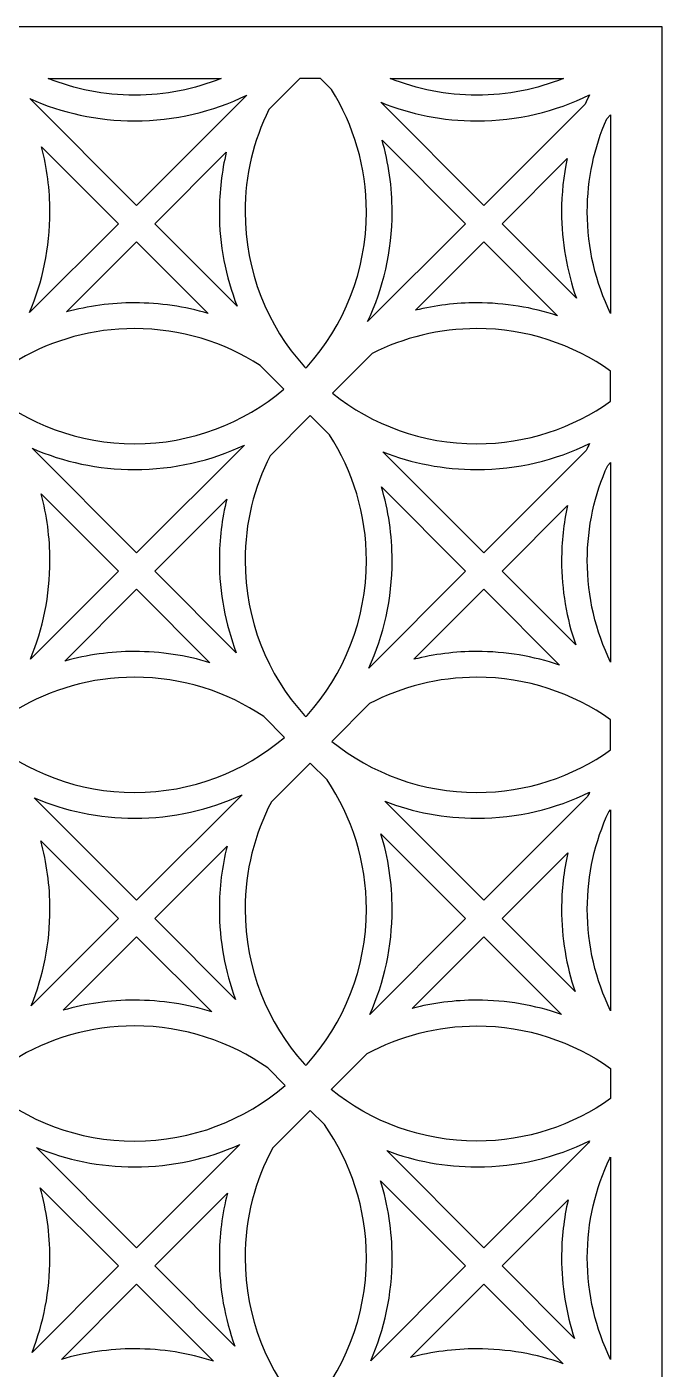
# Model space of a CAD drawing. Header units: centimetres. Extents: x -21.5 to -16.8, y -9 to 9.
# Drawn here: x -18.996 to -16.798, y 4.359 to 9.001 of the extents above; entities that cross this region are included whole.
import ezdxf

# ---------------------------------------------------------------- set-up
doc = ezdxf.new("R2010")
doc.units = ezdxf.units.CM
doc.header["$MEASUREMENT"] = 0
doc.layers.add('layer 1', color=7, linetype='Continuous')

msp = doc.modelspace()

# ---------------------------------------------------------------- linework, layer by layer
at = {"layer": 'layer 1', "color": 250}
for points, knots in [([(-21.46152, -9.00021), (-21.46152, -9.00021), (-21.46152, -8.8791), (-21.46152, -8.8791), (-21.46152, -8.8791), (-21.46152, -8.8791), (-21.46152, -8.15456), (-21.46152, -8.15456), (-21.46152, -8.15456), (-21.46152, -8.15456), (-21.46152, -7.9634), (-21.46152, -7.9634), (-21.46152, -7.9634), (-21.46152, -7.9634), (-21.46152, -7.86883), (-21.46152, -7.86883), (-21.46152, -7.86883), (-21.46152, -7.86883), (-21.46152, -7.67766), (-21.46152, -7.67766), (-21.46152, -7.67766), (-21.46152, -7.67766), (-21.46152, -6.94883), (-21.46152, -6.94883), (-21.46152, -6.94883), (-21.46152, -6.94883), (-21.46152, -6.7577), (-21.46152, -6.7577), (-21.46152, -6.7577), (-21.46152, -6.7577), (-21.46152, -6.66312), (-21.46152, -6.66312), (-21.46152, -6.66312), (-21.46152, -6.66312), (-21.46152, -6.47189), (-21.46152, -6.47189), (-21.46152, -6.47189), (-21.46152, -6.47189), (-21.46152, -5.7432), (-21.46152, -5.7432), (-21.46152, -5.7432), (-21.46152, -5.7432), (-21.46152, -5.55199), (-21.46152, -5.55199), (-21.46152, -5.55199), (-21.46152, -5.55199), (-21.46152, -5.45741), (-21.46152, -5.45741), (-21.46152, -5.45741), (-21.46152, -5.45741), (-21.46152, -5.26631), (-21.46152, -5.26631), (-21.46152, -5.26631), (-21.46152, -5.26631), (-21.46152, -4.53748), (-21.46152, -4.53748), (-21.46152, -4.53748), (-21.46152, -4.53748), (-21.46152, -4.34628), (-21.46152, -4.34628), (-21.46152, -4.34628), (-21.46152, -4.34628), (-21.46152, -4.2517), (-21.46152, -4.2517), (-21.46152, -4.2517), (-21.46152, -4.2517), (-21.46152, -4.06049), (-21.46152, -4.06049), (-21.46152, -4.06049), (-21.46152, -4.06049), (-21.46152, -3.33171), (-21.46152, -3.33171), (-21.46152, -3.33171), (-21.46152, -3.33171), (-21.46152, -3.14057), (-21.46152, -3.14057), (-21.46152, -3.14057), (-21.46152, -3.14057), (-21.46152, -3.04599), (-21.46152, -3.04599), (-21.46152, -3.04599), (-21.46152, -3.04599), (-21.46152, -2.85482), (-21.46152, -2.85482), (-21.46152, -2.85482), (-21.46152, -2.85482), (-21.46152, -2.12608), (-21.46152, -2.12608), (-21.46152, -2.12608), (-21.46152, -2.12608), (-21.46152, -1.93486), (-21.46152, -1.93486), (-21.46152, -1.93486), (-21.46152, -1.93486), (-21.46152, -1.84028), (-21.46152, -1.84028), (-21.46152, -1.84028), (-21.46152, -1.84028), (-21.46152, -1.6491), (-21.46152, -1.6491), (-21.46152, -1.6491), (-21.46152, -1.6491), (-21.46152, -0.92028), (-21.46152, -0.92028), (-21.46152, -0.92028), (-21.46152, -0.92028), (-21.46152, -0.72915), (-21.46152, -0.72915), (-21.46152, -0.72915), (-21.46152, -0.72915), (-21.46152, -0.63457), (-21.46152, -0.63457), (-21.46152, -0.63457), (-21.46152, -0.63457), (-21.46152, -0.44337), (-21.46152, -0.44337), (-21.46152, -0.44337), (-21.46152, -0.44337), (-21.46152, 0.28533), (-21.46152, 0.28533), (-21.46152, 0.28533), (-21.46152, 0.28533), (-21.46152, 0.47656), (-21.46152, 0.47656), (-21.46152, 0.47656), (-21.46152, 0.47656), (-21.46152, 0.57114), (-21.46152, 0.57114), (-21.46152, 0.57114), (-21.46152, 0.57114), (-21.46152, 0.76231), (-21.46152, 0.76231), (-21.46152, 0.76231), (-21.46152, 0.76231), (-21.46152, 1.49051), (-21.46152, 1.49051), (-21.46152, 1.49051), (-21.46152, 1.49051), (-21.46152, 1.68227), (-21.46152, 1.68227), (-21.46152, 1.68227), (-21.46152, 1.68227), (-21.46152, 1.77685), (-21.46152, 1.77685), (-21.46152, 1.77685), (-21.46152, 1.77685), (-21.46152, 1.96797), (-21.46152, 1.96797), (-21.46152, 1.96797), (-21.46152, 1.96797), (-21.46152, 2.69195), (-21.46152, 2.69195), (-21.46152, 2.69195), (-21.46152, 2.69195), (-21.46152, 2.88798), (-21.46152, 2.88798), (-21.46152, 2.88798), (-21.46152, 2.88798), (-21.46152, 2.98256), (-21.46152, 2.98256), (-21.46152, 2.98256), (-21.46152, 2.98256), (-21.46152, 3.17371), (-21.46152, 3.17371), (-21.46152, 3.17371), (-21.46152, 3.17371), (-21.46152, 3.89339), (-21.46152, 3.89339), (-21.46152, 3.89339), (-21.46152, 3.89339), (-21.46152, 4.09369), (-21.46152, 4.09369), (-21.46152, 4.09369), (-21.46152, 4.09369), (-21.46152, 4.18826), (-21.46152, 4.18826), (-21.46152, 4.18826), (-21.46152, 4.18826), (-21.46152, 4.37942), (-21.46152, 4.37942), (-21.46152, 4.37942), (-21.46152, 4.37942), (-21.46152, 5.09483), (-21.46152, 5.09483), (-21.46152, 5.09483), (-21.46152, 5.09483), (-21.46152, 5.2994), (-21.46152, 5.2994), (-21.46152, 5.2994), (-21.46152, 5.2994), (-21.46152, 5.39397), (-21.46152, 5.39397), (-21.46152, 5.39397), (-21.46152, 5.39397), (-21.46152, 5.58508), (-21.46152, 5.58508), (-21.46152, 5.58508), (-21.46152, 5.58508), (-21.46152, 6.29628), (-21.46152, 6.29628), (-21.46152, 6.29628), (-21.46152, 6.29628), (-21.46152, 6.50511), (-21.46152, 6.50511), (-21.46152, 6.50511), (-21.46152, 6.50511), (-21.46152, 6.59968), (-21.46152, 6.59968), (-21.46152, 6.59968), (-21.46152, 6.59968), (-21.46152, 6.79088), (-21.46152, 6.79088), (-21.46152, 6.79088), (-21.46152, 6.79088), (-21.46152, 7.49772), (-21.46152, 7.49772), (-21.46152, 7.49772), (-21.46152, 7.49772), (-21.46152, 7.71082), (-21.46152, 7.71082), (-21.46152, 7.71082), (-21.46152, 7.71082), (-21.46152, 7.80534), (-21.46152, 7.80534), (-21.46152, 7.80534), (-21.46152, 7.80534), (-21.46152, 7.99654), (-21.46152, 7.99654), (-21.46152, 7.99654), (-21.46152, 7.99654), (-21.46152, 8.69916), (-21.46152, 8.69916), (-21.46152, 8.69916), (-21.46152, 8.69916), (-21.46152, 8.91653), (-21.46152, 8.91653), (-21.46152, 8.91653), (-21.46152, 8.91653), (-21.46152, 9.00077), (-21.46152, 9.00077), (-21.46152, 9.00077), (-21.46152, 9.00077), (-20.56169, 9.00077), (-20.56169, 9.00077), (-20.56169, 9.00077), (-20.56169, 9.00077), (-20.27582, 9.00077), (-20.27582, 9.00077), (-20.27582, 9.00077), (-20.27582, 9.00077), (-19.36025, 9.00077), (-19.36025, 9.00077), (-19.36025, 9.00077), (-19.36025, 9.00077), (-19.07437, 9.00077), (-19.07437, 9.00077), (-19.07437, 9.00077), (-19.07437, 9.00077), (-18.15881, 9.00077), (-18.15881, 9.00077), (-18.15881, 9.00077), (-18.15881, 9.00077), (-17.87293, 9.00077), (-17.87293, 9.00077), (-17.87293, 9.00077), (-17.87293, 9.00077), (-16.95736, 9.00077), (-16.95736, 9.00077), (-16.95736, 9.00077), (-16.95736, 9.00077), (-16.7979, 9.00077), (-16.7979, 9.00077), (-16.7979, 9.00077), (-16.7979, 9.00077), (-16.7979, 8.84131), (-16.7979, 8.84131), (-16.7979, 8.84131), (-16.7979, 8.84131), (-16.7979, 7.87926), (-16.7979, 7.87926), (-16.7979, 7.87926), (-16.7979, 7.87926), (-16.7979, 7.63699), (-16.7979, 7.63699), (-16.7979, 7.63699), (-16.7979, 7.63699), (-16.7979, 6.67355), (-16.7979, 6.67355), (-16.7979, 6.67355), (-16.7979, 6.67355), (-16.7979, 6.43121), (-16.7979, 6.43121), (-16.7979, 6.43121), (-16.7979, 6.43121), (-16.7979, 5.46784), (-16.7979, 5.46784), (-16.7979, 5.46784), (-16.7979, 5.46784), (-16.7979, 5.22553), (-16.7979, 5.22553), (-16.7979, 5.22553), (-16.7979, 5.22553), (-16.7979, 4.26213), (-16.7979, 4.26213), (-16.7979, 4.26213), (-16.7979, 4.26213), (-16.7979, 4.01986), (-16.7979, 4.01986), (-16.7979, 4.01986), (-16.7979, 4.01986), (-16.7979, 3.05645), (-16.7979, 3.05645), (-16.7979, 3.05645), (-16.7979, 3.05645), (-16.7979, 2.81414), (-16.7979, 2.81414), (-16.7979, 2.81414), (-16.7979, 2.81414), (-16.7979, 1.85075), (-16.7979, 1.85075), (-16.7979, 1.85075), (-16.7979, 1.85075), (-16.7979, 1.60839), (-16.7979, 1.60839), (-16.7979, 1.60839), (-16.7979, 1.60839), (-16.7979, 0.64502), (-16.7979, 0.64502), (-16.7979, 0.64502), (-16.7979, 0.64502), (-16.7979, 0.40266), (-16.7979, 0.40266), (-16.7979, 0.40266), (-16.7979, 0.40266), (-16.7979, -0.5607), (-16.7979, -0.5607), (-16.7979, -0.5607), (-16.7979, -0.5607), (-16.7979, -0.80306), (-16.7979, -0.80306), (-16.7979, -0.80306), (-16.7979, -0.80306), (-16.7979, -1.76645), (-16.7979, -1.76645), (-16.7979, -1.76645), (-16.7979, -1.76645), (-16.7979, -2.00875), (-16.7979, -2.00875), (-16.7979, -2.00875), (-16.7979, -2.00875), (-16.7979, -2.97215), (-16.7979, -2.97215), (-16.7979, -2.97215), (-16.7979, -2.97215), (-16.7979, -3.21441), (-16.7979, -3.21441), (-16.7979, -3.21441), (-16.7979, -3.21441), (-16.7979, -4.17782), (-16.7979, -4.17782), (-16.7979, -4.17782), (-16.7979, -4.17782), (-16.7979, -4.4201), (-16.7979, -4.4201), (-16.7979, -4.4201), (-16.7979, -4.4201), (-16.7979, -5.38351), (-16.7979, -5.38351), (-16.7979, -5.38351), (-16.7979, -5.38351), (-16.7979, -5.62586), (-16.7979, -5.62586), (-16.7979, -5.62586), (-16.7979, -5.62586), (-16.7979, -6.58922), (-16.7979, -6.58922), (-16.7979, -6.58922), (-16.7979, -6.58922), (-16.7979, -6.83158), (-16.7979, -6.83158), (-16.7979, -6.83158), (-16.7979, -6.83158), (-16.7979, -7.79495), (-16.7979, -7.79495), (-16.7979, -7.79495), (-16.7979, -7.79495), (-16.7979, -8.03731), (-16.7979, -8.03731), (-16.7979, -8.03731), (-16.7979, -8.03731), (-16.7979, -9.00021), (-16.7979, -9.00021), (-16.7979, -9.00021), (-16.7979, -9.00021), (-16.85199, -9.00021), (-16.85199, -9.00021), (-16.85199, -9.00021), (-16.85199, -9.00021), (-17.09476, -9.00021), (-17.09476, -9.00021), (-17.09476, -9.00021), (-17.09476, -9.00021), (-17.78354, -9.00021), (-17.78354, -9.00021), (-17.78354, -9.00021), (-17.78354, -9.00021), (-17.98178, -9.00021), (-17.98178, -9.00021), (-17.98178, -9.00021), (-17.98178, -9.00021), (-18.05343, -9.00021), (-18.05343, -9.00021), (-18.05343, -9.00021), (-18.05343, -9.00021), (-18.27897, -9.00021), (-18.27897, -9.00021), (-18.27897, -9.00021), (-18.27897, -9.00021), (-18.96772, -9.00021), (-18.96772, -9.00021), (-18.96772, -9.00021), (-18.96772, -9.00021), (-19.17975, -9.00021), (-19.17975, -9.00021), (-19.17975, -9.00021), (-19.17975, -9.00021), (-19.25487, -9.00021), (-19.25487, -9.00021), (-19.25487, -9.00021), (-19.25487, -9.00021), (-19.46325, -9.00021), (-19.46325, -9.00021), (-19.46325, -9.00021), (-19.46325, -9.00021), (-20.15197, -9.00021), (-20.15197, -9.00021), (-20.15197, -9.00021), (-20.15197, -9.00021), (-20.38119, -9.00021), (-20.38119, -9.00021), (-20.38119, -9.00021), (-20.38119, -9.00021), (-20.44915, -9.00021), (-20.44915, -9.00021), (-20.44915, -9.00021), (-20.44915, -9.00021), (-20.64745, -9.00021), (-20.64745, -9.00021), (-20.64745, -9.00021), (-20.64745, -9.00021), (-21.33629, -9.00021), (-21.33629, -9.00021), (-21.33629, -9.00021), (-21.33629, -9.00021), (-21.46152, -9.00021), (-21.46152, -9.00021)], [0, 0, 0, 0, 0.0086957, 0.0086957, 0.0086957, 0.0086957, 0.0173913, 0.0173913, 0.0173913, 0.0173913, 0.026087, 0.026087, 0.026087, 0.026087, 0.0347826, 0.0347826, 0.0347826, 0.0347826, 0.0434783, 0.0434783, 0.0434783, 0.0434783, 0.0521739, 0.0521739, 0.0521739, 0.0521739, 0.0608696, 0.0608696, 0.0608696, 0.0608696, 0.0695652, 0.0695652, 0.0695652, 0.0695652, 0.0782609, 0.0782609, 0.0782609, 0.0782609, 0.0869565, 0.0869565, 0.0869565, 0.0869565, 0.0956522, 0.0956522, 0.0956522, 0.0956522, 0.1043478, 0.1043478, 0.1043478, 0.1043478, 0.1130435, 0.1130435, 0.1130435, 0.1130435, 0.1217391, 0.1217391, 0.1217391, 0.1217391, 0.1304348, 0.1304348, 0.1304348, 0.1304348, 0.1391304, 0.1391304, 0.1391304, 0.1391304, 0.1478261, 0.1478261, 0.1478261, 0.1478261, 0.1565217, 0.1565217, 0.1565217, 0.1565217, 0.1652174, 0.1652174, 0.1652174, 0.1652174, 0.173913, 0.173913, 0.173913, 0.173913, 0.1826087, 0.1826087, 0.1826087, 0.1826087, 0.1913043, 0.1913043, 0.1913043, 0.1913043, 0.2, 0.2, 0.2, 0.2, 0.2086957, 0.2086957, 0.2086957, 0.2086957, 0.2173913, 0.2173913, 0.2173913, 0.2173913, 0.226087, 0.226087, 0.226087, 0.226087, 0.2347826, 0.2347826, 0.2347826, 0.2347826, 0.2434783, 0.2434783, 0.2434783, 0.2434783, 0.2521739, 0.2521739, 0.2521739, 0.2521739, 0.2608696, 0.2608696, 0.2608696, 0.2608696, 0.2695652, 0.2695652, 0.2695652, 0.2695652, 0.2782609, 0.2782609, 0.2782609, 0.2782609, 0.2869565, 0.2869565, 0.2869565, 0.2869565, 0.2956522, 0.2956522, 0.2956522, 0.2956522, 0.3043478, 0.3043478, 0.3043478, 0.3043478, 0.3130435, 0.3130435, 0.3130435, 0.3130435, 0.3217391, 0.3217391, 0.3217391, 0.3217391, 0.3304348, 0.3304348, 0.3304348, 0.3304348, 0.3391304, 0.3391304, 0.3391304, 0.3391304, 0.3478261, 0.3478261, 0.3478261, 0.3478261, 0.3565217, 0.3565217, 0.3565217, 0.3565217, 0.3652174, 0.3652174, 0.3652174, 0.3652174, 0.373913, 0.373913, 0.373913, 0.373913, 0.3826087, 0.3826087, 0.3826087, 0.3826087, 0.3913043, 0.3913043, 0.3913043, 0.3913043, 0.4, 0.4, 0.4, 0.4, 0.4086957, 0.4086957, 0.4086957, 0.4086957, 0.4173913, 0.4173913, 0.4173913, 0.4173913, 0.426087, 0.426087, 0.426087, 0.426087, 0.4347826, 0.4347826, 0.4347826, 0.4347826, 0.4434783, 0.4434783, 0.4434783, 0.4434783, 0.4521739, 0.4521739, 0.4521739, 0.4521739, 0.4608696, 0.4608696, 0.4608696, 0.4608696, 0.4695652, 0.4695652, 0.4695652, 0.4695652, 0.4782609, 0.4782609, 0.4782609, 0.4782609, 0.4869565, 0.4869565, 0.4869565, 0.4869565, 0.4956522, 0.4956522, 0.4956522, 0.4956522, 0.5043478, 0.5043478, 0.5043478, 0.5043478, 0.5130435, 0.5130435, 0.5130435, 0.5130435, 0.5217391, 0.5217391, 0.5217391, 0.5217391, 0.5304348, 0.5304348, 0.5304348, 0.5304348, 0.5391304, 0.5391304, 0.5391304, 0.5391304, 0.5478261, 0.5478261, 0.5478261, 0.5478261, 0.5565217, 0.5565217, 0.5565217, 0.5565217, 0.5652174, 0.5652174, 0.5652174, 0.5652174, 0.573913, 0.573913, 0.573913, 0.573913, 0.5826087, 0.5826087, 0.5826087, 0.5826087, 0.5913043, 0.5913043, 0.5913043, 0.5913043, 0.6, 0.6, 0.6, 0.6, 0.6086957, 0.6086957, 0.6086957, 0.6086957, 0.6173913, 0.6173913, 0.6173913, 0.6173913, 0.626087, 0.626087, 0.626087, 0.626087, 0.6347826, 0.6347826, 0.6347826, 0.6347826, 0.6434783, 0.6434783, 0.6434783, 0.6434783, 0.6521739, 0.6521739, 0.6521739, 0.6521739, 0.6608696, 0.6608696, 0.6608696, 0.6608696, 0.6695652, 0.6695652, 0.6695652, 0.6695652, 0.6782609, 0.6782609, 0.6782609, 0.6782609, 0.6869565, 0.6869565, 0.6869565, 0.6869565, 0.6956522, 0.6956522, 0.6956522, 0.6956522, 0.7043478, 0.7043478, 0.7043478, 0.7043478, 0.7130435, 0.7130435, 0.7130435, 0.7130435, 0.7217391, 0.7217391, 0.7217391, 0.7217391, 0.7304348, 0.7304348, 0.7304348, 0.7304348, 0.7391304, 0.7391304, 0.7391304, 0.7391304, 0.7478261, 0.7478261, 0.7478261, 0.7478261, 0.7565217, 0.7565217, 0.7565217, 0.7565217, 0.7652174, 0.7652174, 0.7652174, 0.7652174, 0.773913, 0.773913, 0.773913, 0.773913, 0.7826087, 0.7826087, 0.7826087, 0.7826087, 0.7913043, 0.7913043, 0.7913043, 0.7913043, 0.8, 0.8, 0.8, 0.8, 0.8086957, 0.8086957, 0.8086957, 0.8086957, 0.8173913, 0.8173913, 0.8173913, 0.8173913, 0.826087, 0.826087, 0.826087, 0.826087, 0.8347826, 0.8347826, 0.8347826, 0.8347826, 0.8434783, 0.8434783, 0.8434783, 0.8434783, 0.8521739, 0.8521739, 0.8521739, 0.8521739, 0.8608696, 0.8608696, 0.8608696, 0.8608696, 0.8695652, 0.8695652, 0.8695652, 0.8695652, 0.8782609, 0.8782609, 0.8782609, 0.8782609, 0.8869565, 0.8869565, 0.8869565, 0.8869565, 0.8956522, 0.8956522, 0.8956522, 0.8956522, 0.9043478, 0.9043478, 0.9043478, 0.9043478, 0.9130435, 0.9130435, 0.9130435, 0.9130435, 0.9217391, 0.9217391, 0.9217391, 0.9217391, 0.9304348, 0.9304348, 0.9304348, 0.9304348, 0.9391304, 0.9391304, 0.9391304, 0.9391304, 0.9478261, 0.9478261, 0.9478261, 0.9478261, 0.9565217, 0.9565217, 0.9565217, 0.9565217, 0.9652174, 0.9652174, 0.9652174, 0.9652174, 0.973913, 0.973913, 0.973913, 0.973913, 0.9826087, 0.9826087, 0.9826087, 0.9826087, 1, 1, 1, 1]), ([(-18.923, 8.82254), (-18.83043, 8.78521), (-18.72929, 8.76464), (-18.62336, 8.76464), (-18.62336, 8.76464), (-18.51743, 8.76464), (-18.41631, 8.78521), (-18.32374, 8.82254), (-18.32374, 8.82254), (-18.32374, 8.82254), (-18.923, 8.82254), (-18.923, 8.82254)], [0, 0, 0, 0, 0.25, 0.25, 0.25, 0.25, 0.5, 0.5, 0.5, 0.5, 1, 1, 1, 1]), ([(-18.24114, 8.36096), (-18.24114, 8.48791), (-18.21159, 8.60796), (-18.15905, 8.71465), (-18.15905, 8.71465), (-18.15905, 8.71465), (-18.05116, 8.82254), (-18.05116, 8.82254), (-18.05116, 8.82254), (-18.05116, 8.82254), (-17.98058, 8.82254), (-17.98058, 8.82254), (-17.98058, 8.82254), (-17.98058, 8.82254), (-17.94183, 8.7838), (-17.94183, 8.7838), (-17.94183, 8.7838), (-17.86548, 8.66103), (-17.82134, 8.51614), (-17.82134, 8.36096), (-17.82134, 8.36096), (-17.82134, 8.15494), (-17.89908, 7.96705), (-18.0268, 7.82501), (-18.0268, 7.82501), (-18.02829, 7.82371), (-18.02976, 7.8224), (-18.03123, 7.82109), (-18.03123, 7.82109), (-18.03272, 7.82241), (-18.0342, 7.82372), (-18.03569, 7.82503), (-18.03569, 7.82503), (-18.16339, 7.96709), (-18.24114, 8.15495), (-18.24114, 8.36096)], [0, 0, 0, 0, 0.1, 0.1, 0.1, 0.1, 0.2, 0.2, 0.2, 0.2, 0.3, 0.3, 0.3, 0.3, 0.4, 0.4, 0.4, 0.4, 0.5, 0.5, 0.5, 0.5, 0.6, 0.6, 0.6, 0.6, 0.7, 0.7, 0.7, 0.7, 0.8, 0.8, 0.8, 0.8, 1, 1, 1, 1]), ([(-17.73879, 8.82254), (-17.6462, 8.7852), (-17.54505, 8.76464), (-17.43911, 8.76464), (-17.43911, 8.76464), (-17.33317, 8.76464), (-17.23203, 8.7852), (-17.13944, 8.82254), (-17.13944, 8.82254), (-17.13944, 8.82254), (-17.73879, 8.82254), (-17.73879, 8.82254)], [0, 0, 0, 0, 0.25, 0.25, 0.25, 0.25, 0.5, 0.5, 0.5, 0.5, 1, 1, 1, 1]), ([(-18.23557, 8.76416), (-18.35282, 8.70738), (-18.48437, 8.67553), (-18.62336, 8.67553), (-18.62336, 8.67553), (-18.75245, 8.67553), (-18.87513, 8.70303), (-18.98589, 8.75244), (-18.98589, 8.75244), (-18.98589, 8.75244), (-18.61659, 8.38314), (-18.61659, 8.38314), (-18.61659, 8.38314), (-18.61659, 8.38314), (-18.23557, 8.76416), (-18.23557, 8.76416)], [0, 0, 0, 0, 0.2, 0.2, 0.2, 0.2, 0.4, 0.4, 0.4, 0.4, 0.6, 0.6, 0.6, 0.6, 1, 1, 1, 1]), ([(-17.04913, 8.76524), (-17.16694, 8.7078), (-17.29926, 8.67553), (-17.43911, 8.67553), (-17.43911, 8.67553), (-17.55672, 8.67553), (-17.669, 8.69837), (-17.7718, 8.73979), (-17.7718, 8.73979), (-17.7718, 8.73979), (-17.41515, 8.38314), (-17.41515, 8.38314), (-17.41515, 8.38314), (-17.41515, 8.38314), (-17.06433, 8.73396), (-17.06433, 8.73396), (-17.06433, 8.73396), (-17.05946, 8.7445), (-17.0544, 8.75493), (-17.04913, 8.76524)], [0, 0, 0, 0, 0.1666667, 0.1666667, 0.1666667, 0.1666667, 0.3333333, 0.3333333, 0.3333333, 0.3333333, 0.5, 0.5, 0.5, 0.5, 0.6666667, 0.6666667, 0.6666667, 0.6666667, 1, 1, 1, 1]), ([(-16.97613, 8.69613), (-16.97613, 8.69613), (-16.98973, 8.68253), (-16.98973, 8.68253), (-16.98973, 8.68253), (-17.03289, 8.58408), (-17.05689, 8.47532), (-17.05689, 8.36096), (-17.05689, 8.36096), (-17.05689, 8.23507), (-17.02785, 8.11596), (-16.97613, 8.00993), (-16.97613, 8.00993), (-16.97613, 8.00993), (-16.97613, 8.69613), (-16.97613, 8.69613)], [0, 0, 0, 0, 0.2, 0.2, 0.2, 0.2, 0.4, 0.4, 0.4, 0.4, 0.6, 0.6, 0.6, 0.6, 1, 1, 1, 1]), ([(-17.76735, 8.60932), (-17.74451, 8.53048), (-17.73222, 8.44715), (-17.73222, 8.36096), (-17.73222, 8.36096), (-17.73222, 8.22515), (-17.76266, 8.09645), (-17.81703, 7.98126), (-17.81703, 7.98126), (-17.81703, 7.98126), (-17.47816, 8.32012), (-17.47816, 8.32012), (-17.47816, 8.32012), (-17.47816, 8.32012), (-17.76735, 8.60932), (-17.76735, 8.60932)], [0, 0, 0, 0, 0.2, 0.2, 0.2, 0.2, 0.4, 0.4, 0.4, 0.4, 0.6, 0.6, 0.6, 0.6, 1, 1, 1, 1]), ([(-18.94506, 8.58558), (-18.92641, 8.51382), (-18.91647, 8.43855), (-18.91647, 8.36096), (-18.91647, 8.36096), (-18.91647, 8.23731), (-18.94168, 8.11955), (-18.98722, 8.01251), (-18.98722, 8.01251), (-18.98722, 8.01251), (-18.6796, 8.32012), (-18.6796, 8.32012), (-18.6796, 8.32012), (-18.6796, 8.32012), (-18.94506, 8.58558), (-18.94506, 8.58558)], [0, 0, 0, 0, 0.2, 0.2, 0.2, 0.2, 0.4, 0.4, 0.4, 0.4, 0.6, 0.6, 0.6, 0.6, 1, 1, 1, 1]), ([(-18.33025, 8.36096), (-18.33025, 8.43209), (-18.32186, 8.50127), (-18.30611, 8.56759), (-18.30611, 8.56759), (-18.30611, 8.56759), (-18.55358, 8.32012), (-18.55358, 8.32012), (-18.55358, 8.32012), (-18.55358, 8.32012), (-18.26888, 8.03543), (-18.26888, 8.03543), (-18.26888, 8.03543), (-18.30849, 8.13628), (-18.33025, 8.24608), (-18.33025, 8.36096)], [0, 0, 0, 0, 0.2, 0.2, 0.2, 0.2, 0.4, 0.4, 0.4, 0.4, 0.6, 0.6, 0.6, 0.6, 1, 1, 1, 1]), ([(-17.146, 8.36096), (-17.146, 8.42421), (-17.13937, 8.48591), (-17.12683, 8.54543), (-17.12683, 8.54543), (-17.12683, 8.54543), (-17.35213, 8.32012), (-17.35213, 8.32012), (-17.35213, 8.32012), (-17.35213, 8.32012), (-17.09481, 8.0628), (-17.09481, 8.0628), (-17.09481, 8.0628), (-17.12792, 8.15604), (-17.146, 8.25638), (-17.146, 8.36096)], [0, 0, 0, 0, 0.2, 0.2, 0.2, 0.2, 0.4, 0.4, 0.4, 0.4, 0.6, 0.6, 0.6, 0.6, 1, 1, 1, 1]), ([(-18.85884, 8.01486), (-18.78382, 8.03539), (-18.70488, 8.04639), (-18.62336, 8.04639), (-18.62336, 8.04639), (-18.53494, 8.04639), (-18.44956, 8.03344), (-18.36893, 8.00945), (-18.36893, 8.00945), (-18.36893, 8.00945), (-18.61659, 8.25711), (-18.61659, 8.25711), (-18.61659, 8.25711), (-18.61659, 8.25711), (-18.85884, 8.01486), (-18.85884, 8.01486)], [0, 0, 0, 0, 0.2, 0.2, 0.2, 0.2, 0.4, 0.4, 0.4, 0.4, 0.6, 0.6, 0.6, 0.6, 1, 1, 1, 1]), ([(-17.65139, 8.02086), (-17.58336, 8.03751), (-17.51227, 8.04639), (-17.43911, 8.04639), (-17.43911, 8.04639), (-17.34149, 8.04639), (-17.24755, 8.03063), (-17.15964, 8.00161), (-17.15964, 8.00161), (-17.15964, 8.00161), (-17.41515, 8.25711), (-17.41515, 8.25711), (-17.41515, 8.25711), (-17.41515, 8.25711), (-17.65139, 8.02086), (-17.65139, 8.02086)], [0, 0, 0, 0, 0.2, 0.2, 0.2, 0.2, 0.4, 0.4, 0.4, 0.4, 0.6, 0.6, 0.6, 0.6, 1, 1, 1, 1]), ([(-18.10692, 7.74744), (-18.24647, 7.62985), (-18.42663, 7.55893), (-18.62336, 7.55893), (-18.62336, 7.55893), (-18.81663, 7.55893), (-18.99396, 7.62734), (-19.13244, 7.74126), (-19.13244, 7.74126), (-19.13244, 7.74126), (-19.02293, 7.85077), (-19.02293, 7.85077), (-19.02293, 7.85077), (-18.90528, 7.91851), (-18.76884, 7.95727), (-18.62336, 7.95727), (-18.62336, 7.95727), (-18.46329, 7.95727), (-18.31417, 7.91033), (-18.18897, 7.8295), (-18.18897, 7.8295), (-18.18897, 7.8295), (-18.10692, 7.74744), (-18.10692, 7.74744)], [0, 0, 0, 0, 0.1428571, 0.1428571, 0.1428571, 0.1428571, 0.2857143, 0.2857143, 0.2857143, 0.2857143, 0.4285714, 0.4285714, 0.4285714, 0.4285714, 0.5714286, 0.5714286, 0.5714286, 0.5714286, 0.7142857, 0.7142857, 0.7142857, 0.7142857, 1, 1, 1, 1]), ([(-16.97613, 7.70603), (-17.10693, 7.61339), (-17.26667, 7.55893), (-17.43911, 7.55893), (-17.43911, 7.55893), (-17.62799, 7.55893), (-17.80162, 7.62429), (-17.93867, 7.73359), (-17.93867, 7.73359), (-17.93867, 7.73359), (-17.80129, 7.87097), (-17.80129, 7.87097), (-17.80129, 7.87097), (-17.69249, 7.92615), (-17.56943, 7.95727), (-17.43911, 7.95727), (-17.43911, 7.95727), (-17.26667, 7.95727), (-17.10693, 7.9028), (-16.97613, 7.81015), (-16.97613, 7.81015), (-16.97613, 7.81015), (-16.97613, 7.70603), (-16.97613, 7.70603)], [0, 0, 0, 0, 0.1428571, 0.1428571, 0.1428571, 0.1428571, 0.2857143, 0.2857143, 0.2857143, 0.2857143, 0.4285714, 0.4285714, 0.4285714, 0.4285714, 0.5714286, 0.5714286, 0.5714286, 0.5714286, 0.7142857, 0.7142857, 0.7142857, 0.7142857, 1, 1, 1, 1]), ([(-18.24114, 7.15525), (-18.24114, 7.28557), (-18.21001, 7.40863), (-18.15483, 7.51743), (-18.15483, 7.51743), (-18.15483, 7.51743), (-18.01587, 7.65639), (-18.01587, 7.65639), (-18.01587, 7.65639), (-18.01587, 7.65639), (-17.94912, 7.58964), (-17.94912, 7.58964), (-17.94912, 7.58964), (-17.86828, 7.46445), (-17.82134, 7.31532), (-17.82134, 7.15525), (-17.82134, 7.15525), (-17.82134, 6.94923), (-17.89908, 6.76135), (-18.0268, 6.6193), (-18.0268, 6.6193), (-18.02828, 6.618), (-18.02975, 6.6167), (-18.03122, 6.61539), (-18.03122, 6.61539), (-18.03273, 6.61673), (-18.03425, 6.61807), (-18.03577, 6.61941), (-18.03577, 6.61941), (-18.16342, 6.76145), (-18.24114, 6.94928), (-18.24114, 7.15525)], [0, 0, 0, 0, 0.1111111, 0.1111111, 0.1111111, 0.1111111, 0.2222222, 0.2222222, 0.2222222, 0.2222222, 0.3333333, 0.3333333, 0.3333333, 0.3333333, 0.4444444, 0.4444444, 0.4444444, 0.4444444, 0.5555556, 0.5555556, 0.5555556, 0.5555556, 0.6666667, 0.6666667, 0.6666667, 0.6666667, 0.7777778, 0.7777778, 0.7777778, 0.7777778, 1, 1, 1, 1]), ([(-18.24366, 7.55462), (-18.35886, 7.50027), (-18.48755, 7.46982), (-18.62336, 7.46982), (-18.62336, 7.46982), (-18.74952, 7.46982), (-18.86954, 7.4961), (-18.9783, 7.54341), (-18.9783, 7.54341), (-18.9783, 7.54341), (-18.61659, 7.18169), (-18.61659, 7.18169), (-18.61659, 7.18169), (-18.61659, 7.18169), (-18.24366, 7.55462), (-18.24366, 7.55462)], [0, 0, 0, 0, 0.2, 0.2, 0.2, 0.2, 0.4, 0.4, 0.4, 0.4, 0.6, 0.6, 0.6, 0.6, 1, 1, 1, 1]), ([(-17.04914, 7.55953), (-17.16694, 7.50209), (-17.29926, 7.46982), (-17.43911, 7.46982), (-17.43911, 7.46982), (-17.55399, 7.46982), (-17.6638, 7.49158), (-17.76464, 7.53119), (-17.76464, 7.53119), (-17.76464, 7.53119), (-17.41515, 7.18169), (-17.41515, 7.18169), (-17.41515, 7.18169), (-17.41515, 7.18169), (-17.06059, 7.53625), (-17.06059, 7.53625), (-17.06059, 7.53625), (-17.05688, 7.54407), (-17.05307, 7.55183), (-17.04914, 7.55953)], [0, 0, 0, 0, 0.1666667, 0.1666667, 0.1666667, 0.1666667, 0.3333333, 0.3333333, 0.3333333, 0.3333333, 0.5, 0.5, 0.5, 0.5, 0.6666667, 0.6666667, 0.6666667, 0.6666667, 1, 1, 1, 1]), ([(-16.97613, 7.49469), (-16.97613, 7.49469), (-16.98641, 7.4844), (-16.98641, 7.4844), (-16.98641, 7.4844), (-17.03169, 7.38397), (-17.05689, 7.27255), (-17.05689, 7.15525), (-17.05689, 7.15525), (-17.05689, 7.02936), (-17.02785, 6.91024), (-16.97613, 6.80422), (-16.97613, 6.80422), (-16.97613, 6.80422), (-16.97613, 7.49469), (-16.97613, 7.49469)], [0, 0, 0, 0, 0.2, 0.2, 0.2, 0.2, 0.4, 0.4, 0.4, 0.4, 0.6, 0.6, 0.6, 0.6, 1, 1, 1, 1]), ([(-18.94664, 7.38572), (-18.927, 7.3122), (-18.91647, 7.23495), (-18.91647, 7.15525), (-18.91647, 7.15525), (-18.91647, 7.0344), (-18.94058, 6.91918), (-18.98419, 6.8141), (-18.98419, 6.8141), (-18.98419, 6.8141), (-18.6796, 7.11868), (-18.6796, 7.11868), (-18.6796, 7.11868), (-18.6796, 7.11868), (-18.94664, 7.38572), (-18.94664, 7.38572)], [0, 0, 0, 0, 0.2, 0.2, 0.2, 0.2, 0.4, 0.4, 0.4, 0.4, 0.6, 0.6, 0.6, 0.6, 1, 1, 1, 1]), ([(-17.76916, 7.40968), (-17.74517, 7.32905), (-17.73222, 7.24366), (-17.73222, 7.15525), (-17.73222, 7.15525), (-17.73222, 7.02258), (-17.76127, 6.89669), (-17.81329, 6.78355), (-17.81329, 6.78355), (-17.81329, 6.78355), (-17.47816, 7.11868), (-17.47816, 7.11868), (-17.47816, 7.11868), (-17.47816, 7.11868), (-17.76916, 7.40968), (-17.76916, 7.40968)], [0, 0, 0, 0, 0.2, 0.2, 0.2, 0.2, 0.4, 0.4, 0.4, 0.4, 0.6, 0.6, 0.6, 0.6, 1, 1, 1, 1]), ([(-18.33025, 7.15525), (-18.33025, 7.22841), (-18.32138, 7.2995), (-18.30473, 7.36753), (-18.30473, 7.36753), (-18.30473, 7.36753), (-18.55358, 7.11868), (-18.55358, 7.11868), (-18.55358, 7.11868), (-18.55358, 7.11868), (-18.2715, 6.83661), (-18.2715, 6.83661), (-18.2715, 6.83661), (-18.30942, 6.93556), (-18.33025, 7.04297), (-18.33025, 7.15525)], [0, 0, 0, 0, 0.2, 0.2, 0.2, 0.2, 0.4, 0.4, 0.4, 0.4, 0.6, 0.6, 0.6, 0.6, 1, 1, 1, 1]), ([(-17.146, 7.15525), (-17.146, 7.22044), (-17.13894, 7.28397), (-17.12564, 7.34518), (-17.12564, 7.34518), (-17.12564, 7.34518), (-17.35213, 7.11868), (-17.35213, 7.11868), (-17.35213, 7.11868), (-17.35213, 7.11868), (-17.09713, 6.86368), (-17.09713, 6.86368), (-17.09713, 6.86368), (-17.12877, 6.95505), (-17.146, 7.05313), (-17.146, 7.15525)], [0, 0, 0, 0, 0.2, 0.2, 0.2, 0.2, 0.4, 0.4, 0.4, 0.4, 0.6, 0.6, 0.6, 0.6, 1, 1, 1, 1]), ([(-18.86469, 6.80757), (-18.78793, 6.82913), (-18.70699, 6.84068), (-18.62336, 6.84068), (-18.62336, 6.84068), (-18.53272, 6.84068), (-18.44526, 6.8271), (-18.36285, 6.80193), (-18.36285, 6.80193), (-18.36285, 6.80193), (-18.61659, 7.05567), (-18.61659, 7.05567), (-18.61659, 7.05567), (-18.61659, 7.05567), (-18.86469, 6.80757), (-18.86469, 6.80757)], [0, 0, 0, 0, 0.2, 0.2, 0.2, 0.2, 0.4, 0.4, 0.4, 0.4, 0.6, 0.6, 0.6, 0.6, 1, 1, 1, 1]), ([(-17.65704, 6.81378), (-17.58729, 6.83132), (-17.51429, 6.84068), (-17.43911, 6.84068), (-17.43911, 6.84068), (-17.33915, 6.84068), (-17.24304, 6.82421), (-17.15332, 6.79384), (-17.15332, 6.79384), (-17.15332, 6.79384), (-17.41515, 7.05567), (-17.41515, 7.05567), (-17.41515, 7.05567), (-17.41515, 7.05567), (-17.65704, 6.81378), (-17.65704, 6.81378)], [0, 0, 0, 0, 0.2, 0.2, 0.2, 0.2, 0.4, 0.4, 0.4, 0.4, 0.6, 0.6, 0.6, 0.6, 1, 1, 1, 1]), ([(-18.10461, 6.54369), (-18.24447, 6.42492), (-18.42555, 6.35322), (-18.62336, 6.35322), (-18.62336, 6.35322), (-18.81772, 6.35322), (-18.99595, 6.42241), (-19.13478, 6.53748), (-19.13478, 6.53748), (-19.13478, 6.53748), (-19.03337, 6.63888), (-19.03337, 6.63888), (-19.03337, 6.63888), (-18.91338, 6.71042), (-18.77318, 6.75156), (-18.62336, 6.75156), (-18.62336, 6.75156), (-18.45793, 6.75156), (-18.3042, 6.70144), (-18.17649, 6.61557), (-18.17649, 6.61557), (-18.17649, 6.61557), (-18.10461, 6.54369), (-18.10461, 6.54369)], [0, 0, 0, 0, 0.1428571, 0.1428571, 0.1428571, 0.1428571, 0.2857143, 0.2857143, 0.2857143, 0.2857143, 0.4285714, 0.4285714, 0.4285714, 0.4285714, 0.5714286, 0.5714286, 0.5714286, 0.5714286, 0.7142857, 0.7142857, 0.7142857, 0.7142857, 1, 1, 1, 1]), ([(-16.97613, 6.50032), (-17.10693, 6.40768), (-17.26667, 6.35322), (-17.43911, 6.35322), (-17.43911, 6.35322), (-17.62908, 6.35322), (-17.80362, 6.41935), (-17.94103, 6.52978), (-17.94103, 6.52978), (-17.94103, 6.52978), (-17.81014, 6.66068), (-17.81014, 6.66068), (-17.81014, 6.66068), (-17.69918, 6.7187), (-17.57298, 6.75156), (-17.43911, 6.75156), (-17.43911, 6.75156), (-17.26666, 6.75156), (-17.10693, 6.69707), (-16.97613, 6.6044), (-16.97613, 6.6044), (-16.97613, 6.6044), (-16.97613, 6.50032), (-16.97613, 6.50032)], [0, 0, 0, 0, 0.1428571, 0.1428571, 0.1428571, 0.1428571, 0.2857143, 0.2857143, 0.2857143, 0.2857143, 0.4285714, 0.4285714, 0.4285714, 0.4285714, 0.5714286, 0.5714286, 0.5714286, 0.5714286, 0.7142857, 0.7142857, 0.7142857, 0.7142857, 1, 1, 1, 1]), ([(-18.24114, 5.94954), (-18.24114, 6.08341), (-18.20828, 6.20961), (-18.15025, 6.32057), (-18.15025, 6.32057), (-18.15025, 6.32057), (-18.01587, 6.45495), (-18.01587, 6.45495), (-18.01587, 6.45495), (-18.01587, 6.45495), (-17.95734, 6.39642), (-17.95734, 6.39642), (-17.95734, 6.39642), (-17.87146, 6.26871), (-17.82134, 6.11497), (-17.82134, 5.94954), (-17.82134, 5.94954), (-17.82134, 5.74352), (-17.89908, 5.55564), (-18.0268, 5.41359), (-18.0268, 5.41359), (-18.02827, 5.4123), (-18.02974, 5.411), (-18.0312, 5.4097), (-18.0312, 5.4097), (-18.03276, 5.41109), (-18.03433, 5.41247), (-18.0359, 5.41385), (-18.0359, 5.41385), (-18.16348, 5.55588), (-18.24114, 5.74365), (-18.24114, 5.94954)], [0, 0, 0, 0, 0.1111111, 0.1111111, 0.1111111, 0.1111111, 0.2222222, 0.2222222, 0.2222222, 0.2222222, 0.3333333, 0.3333333, 0.3333333, 0.3333333, 0.4444444, 0.4444444, 0.4444444, 0.4444444, 0.5555556, 0.5555556, 0.5555556, 0.5555556, 0.6666667, 0.6666667, 0.6666667, 0.6666667, 0.7777778, 0.7777778, 0.7777778, 0.7777778, 1, 1, 1, 1]), ([(-18.25167, 6.34518), (-18.36481, 6.29316), (-18.49069, 6.26411), (-18.62336, 6.26411), (-18.62336, 6.26411), (-18.74658, 6.26411), (-18.86397, 6.28914), (-18.97072, 6.33438), (-18.97072, 6.33438), (-18.97072, 6.33438), (-18.61659, 5.98025), (-18.61659, 5.98025), (-18.61659, 5.98025), (-18.61659, 5.98025), (-18.25167, 6.34518), (-18.25167, 6.34518)], [0, 0, 0, 0, 0.2, 0.2, 0.2, 0.2, 0.4, 0.4, 0.4, 0.4, 0.6, 0.6, 0.6, 0.6, 1, 1, 1, 1]), ([(-17.04917, 6.35381), (-17.16696, 6.29638), (-17.29927, 6.26411), (-17.43911, 6.26411), (-17.43911, 6.26411), (-17.55139, 6.26411), (-17.65881, 6.28494), (-17.75776, 6.32286), (-17.75776, 6.32286), (-17.75776, 6.32286), (-17.41515, 5.98025), (-17.41515, 5.98025), (-17.41515, 5.98025), (-17.41515, 5.98025), (-17.05669, 6.33871), (-17.05669, 6.33871), (-17.05669, 6.33871), (-17.05423, 6.34377), (-17.05172, 6.3488), (-17.04917, 6.35381)], [0, 0, 0, 0, 0.1666667, 0.1666667, 0.1666667, 0.1666667, 0.3333333, 0.3333333, 0.3333333, 0.3333333, 0.5, 0.5, 0.5, 0.5, 0.6666667, 0.6666667, 0.6666667, 0.6666667, 1, 1, 1, 1]), ([(-16.97613, 6.29324), (-16.97613, 6.29324), (-16.98272, 6.28665), (-16.98272, 6.28665), (-16.98272, 6.28665), (-17.03029, 6.18415), (-17.05689, 6.06995), (-17.05689, 5.94954), (-17.05689, 5.94954), (-17.05689, 5.82365), (-17.02785, 5.70455), (-16.97613, 5.59852), (-16.97613, 5.59852), (-16.97613, 5.59852), (-16.97613, 6.29324), (-16.97613, 6.29324)], [0, 0, 0, 0, 0.2, 0.2, 0.2, 0.2, 0.4, 0.4, 0.4, 0.4, 0.6, 0.6, 0.6, 0.6, 1, 1, 1, 1]), ([(-18.94822, 6.18586), (-18.92756, 6.11059), (-18.91647, 6.03136), (-18.91647, 5.94954), (-18.91647, 5.94954), (-18.91647, 5.83145), (-18.9395, 5.71874), (-18.98124, 5.6156), (-18.98124, 5.6156), (-18.98124, 5.6156), (-18.6796, 5.91724), (-18.6796, 5.91724), (-18.6796, 5.91724), (-18.6796, 5.91724), (-18.94822, 6.18586), (-18.94822, 6.18586)], [0, 0, 0, 0, 0.2, 0.2, 0.2, 0.2, 0.4, 0.4, 0.4, 0.4, 0.6, 0.6, 0.6, 0.6, 1, 1, 1, 1]), ([(-17.77097, 6.21005), (-17.7458, 6.12764), (-17.73222, 6.04017), (-17.73222, 5.94954), (-17.73222, 5.94954), (-17.73222, 5.81993), (-17.75993, 5.69679), (-17.80971, 5.58569), (-17.80971, 5.58569), (-17.80971, 5.58569), (-17.47816, 5.91724), (-17.47816, 5.91724), (-17.47816, 5.91724), (-17.47816, 5.91724), (-17.77097, 6.21005), (-17.77097, 6.21005)], [0, 0, 0, 0, 0.2, 0.2, 0.2, 0.2, 0.4, 0.4, 0.4, 0.4, 0.6, 0.6, 0.6, 0.6, 1, 1, 1, 1]), ([(-18.33025, 5.94954), (-18.33025, 6.02472), (-18.32089, 6.09772), (-18.30335, 6.16747), (-18.30335, 6.16747), (-18.30335, 6.16747), (-18.55358, 5.91724), (-18.55358, 5.91724), (-18.55358, 5.91724), (-18.55358, 5.91724), (-18.27412, 5.63778), (-18.27412, 5.63778), (-18.27412, 5.63778), (-18.31038, 5.73483), (-18.33025, 5.83986), (-18.33025, 5.94954)], [0, 0, 0, 0, 0.2, 0.2, 0.2, 0.2, 0.4, 0.4, 0.4, 0.4, 0.6, 0.6, 0.6, 0.6, 1, 1, 1, 1]), ([(-17.146, 5.94954), (-17.146, 6.01666), (-17.13853, 6.08204), (-17.12445, 6.14492), (-17.12445, 6.14492), (-17.12445, 6.14492), (-17.35213, 5.91724), (-17.35213, 5.91724), (-17.35213, 5.91724), (-17.35213, 5.91724), (-17.09942, 5.66453), (-17.09942, 5.66453), (-17.09942, 5.66453), (-17.12962, 5.75402), (-17.146, 5.84987), (-17.146, 5.94954)], [0, 0, 0, 0, 0.2, 0.2, 0.2, 0.2, 0.4, 0.4, 0.4, 0.4, 0.6, 0.6, 0.6, 0.6, 1, 1, 1, 1]), ([(-18.87066, 5.60015), (-18.79214, 5.62281), (-18.70917, 5.63497), (-18.62336, 5.63497), (-18.62336, 5.63497), (-18.53047, 5.63497), (-18.44091, 5.62073), (-18.35671, 5.59435), (-18.35671, 5.59435), (-18.35671, 5.59435), (-18.61659, 5.85423), (-18.61659, 5.85423), (-18.61659, 5.85423), (-18.61659, 5.85423), (-18.87066, 5.60015), (-18.87066, 5.60015)], [0, 0, 0, 0, 0.2, 0.2, 0.2, 0.2, 0.4, 0.4, 0.4, 0.4, 0.6, 0.6, 0.6, 0.6, 1, 1, 1, 1]), ([(-17.66272, 5.60666), (-17.59127, 5.62514), (-17.51633, 5.63497), (-17.43911, 5.63497), (-17.43911, 5.63497), (-17.33669, 5.63497), (-17.23833, 5.61763), (-17.14673, 5.58581), (-17.14673, 5.58581), (-17.14673, 5.58581), (-17.41515, 5.85423), (-17.41515, 5.85423), (-17.41515, 5.85423), (-17.41515, 5.85423), (-17.66272, 5.60666), (-17.66272, 5.60666)], [0, 0, 0, 0, 0.2, 0.2, 0.2, 0.2, 0.4, 0.4, 0.4, 0.4, 0.6, 0.6, 0.6, 0.6, 1, 1, 1, 1]), ([(-18.10229, 5.33993), (-18.24247, 5.22), (-18.42446, 5.14752), (-18.62336, 5.14752), (-18.62336, 5.14752), (-18.81881, 5.14752), (-18.99793, 5.21749), (-19.13709, 5.33373), (-19.13709, 5.33373), (-19.13709, 5.33373), (-19.04422, 5.4266), (-19.04422, 5.4266), (-19.04422, 5.4266), (-18.92187, 5.50219), (-18.77771, 5.54585), (-18.62336, 5.54585), (-18.62336, 5.54585), (-18.45195, 5.54585), (-18.29311, 5.49202), (-18.16275, 5.40039), (-18.16275, 5.40039), (-18.16275, 5.40039), (-18.10229, 5.33993), (-18.10229, 5.33993)], [0, 0, 0, 0, 0.1428571, 0.1428571, 0.1428571, 0.1428571, 0.2857143, 0.2857143, 0.2857143, 0.2857143, 0.4285714, 0.4285714, 0.4285714, 0.4285714, 0.5714286, 0.5714286, 0.5714286, 0.5714286, 0.7142857, 0.7142857, 0.7142857, 0.7142857, 1, 1, 1, 1]), ([(-16.97613, 5.39867), (-17.10692, 5.49135), (-17.26665, 5.54585), (-17.43911, 5.54585), (-17.43911, 5.54585), (-17.57662, 5.54585), (-17.70605, 5.51121), (-17.81917, 5.4502), (-17.81917, 5.4502), (-17.81917, 5.4502), (-17.9434, 5.32598), (-17.9434, 5.32598), (-17.9434, 5.32598), (-17.80562, 5.2144), (-17.63017, 5.14752), (-17.43911, 5.14752), (-17.43911, 5.14752), (-17.26667, 5.14752), (-17.10693, 5.20197), (-16.97613, 5.29461), (-16.97613, 5.29461), (-16.97613, 5.29461), (-16.97613, 5.39867), (-16.97613, 5.39867)], [0, 0, 0, 0, 0.1428571, 0.1428571, 0.1428571, 0.1428571, 0.2857143, 0.2857143, 0.2857143, 0.2857143, 0.4285714, 0.4285714, 0.4285714, 0.4285714, 0.5714286, 0.5714286, 0.5714286, 0.5714286, 0.7142857, 0.7142857, 0.7142857, 0.7142857, 1, 1, 1, 1]), ([(-18.24114, 4.74383), (-18.24114, 4.88134), (-18.20649, 5.01077), (-18.14548, 5.12389), (-18.14548, 5.12389), (-18.14548, 5.12389), (-18.01587, 5.25351), (-18.01587, 5.25351), (-18.01587, 5.25351), (-18.01587, 5.25351), (-17.96681, 5.20445), (-17.96681, 5.20445), (-17.96681, 5.20445), (-17.87517, 5.0741), (-17.82134, 4.91524), (-17.82134, 4.74383), (-17.82134, 4.74383), (-17.82134, 4.53781), (-17.89908, 4.34994), (-18.0268, 4.20788), (-18.0268, 4.20788), (-18.02827, 4.20659), (-18.02974, 4.20529), (-18.0312, 4.20399), (-18.0312, 4.20399), (-18.03277, 4.20539), (-18.03435, 4.20678), (-18.03593, 4.20817), (-18.03593, 4.20817), (-18.16349, 4.35019), (-18.24114, 4.53795), (-18.24114, 4.74383)], [0, 0, 0, 0, 0.1111111, 0.1111111, 0.1111111, 0.1111111, 0.2222222, 0.2222222, 0.2222222, 0.2222222, 0.3333333, 0.3333333, 0.3333333, 0.3333333, 0.4444444, 0.4444444, 0.4444444, 0.4444444, 0.5555556, 0.5555556, 0.5555556, 0.5555556, 0.6666667, 0.6666667, 0.6666667, 0.6666667, 0.7777778, 0.7777778, 0.7777778, 0.7777778, 1, 1, 1, 1]), ([(-18.25951, 5.13589), (-18.37062, 5.08611), (-18.49376, 5.0584), (-18.62336, 5.0584), (-18.62336, 5.0584), (-18.74381, 5.0584), (-18.85867, 5.08236), (-18.96348, 5.1257), (-18.96348, 5.1257), (-18.96348, 5.1257), (-18.61659, 4.77881), (-18.61659, 4.77881), (-18.61659, 4.77881), (-18.61659, 4.77881), (-18.25951, 5.13589), (-18.25951, 5.13589)], [0, 0, 0, 0, 0.2, 0.2, 0.2, 0.2, 0.4, 0.4, 0.4, 0.4, 0.6, 0.6, 0.6, 0.6, 1, 1, 1, 1]), ([(-17.04912, 5.14812), (-17.16693, 5.09067), (-17.29925, 5.0584), (-17.43911, 5.0584), (-17.43911, 5.0584), (-17.54879, 5.0584), (-17.65383, 5.07827), (-17.75087, 5.11453), (-17.75087, 5.11453), (-17.75087, 5.11453), (-17.41515, 4.77881), (-17.41515, 4.77881), (-17.41515, 4.77881), (-17.41515, 4.77881), (-17.05248, 5.14148), (-17.05248, 5.14148), (-17.05248, 5.14148), (-17.05137, 5.1437), (-17.05025, 5.14591), (-17.04912, 5.14812)], [0, 0, 0, 0, 0.1666667, 0.1666667, 0.1666667, 0.1666667, 0.3333333, 0.3333333, 0.3333333, 0.3333333, 0.5, 0.5, 0.5, 0.5, 0.6666667, 0.6666667, 0.6666667, 0.6666667, 1, 1, 1, 1]), ([(-16.97613, 5.0918), (-16.97613, 5.0918), (-16.97899, 5.08895), (-16.97899, 5.08895), (-16.97899, 5.08895), (-17.02891, 4.98441), (-17.05689, 4.86738), (-17.05689, 4.74383), (-17.05689, 4.74383), (-17.05689, 4.61794), (-17.02785, 4.49884), (-16.97613, 4.39282), (-16.97613, 4.39282), (-16.97613, 4.39282), (-16.97613, 5.0918), (-16.97613, 5.0918)], [0, 0, 0, 0, 0.2, 0.2, 0.2, 0.2, 0.4, 0.4, 0.4, 0.4, 0.6, 0.6, 0.6, 0.6, 1, 1, 1, 1]), ([(-18.94981, 4.986), (-18.9281, 4.909), (-18.91647, 4.82777), (-18.91647, 4.74383), (-18.91647, 4.74383), (-18.91647, 4.6285), (-18.93839, 4.51828), (-18.97829, 4.41711), (-18.97829, 4.41711), (-18.97829, 4.41711), (-18.6796, 4.7158), (-18.6796, 4.7158), (-18.6796, 4.7158), (-18.6796, 4.7158), (-18.94981, 4.986), (-18.94981, 4.986)], [0, 0, 0, 0, 0.2, 0.2, 0.2, 0.2, 0.4, 0.4, 0.4, 0.4, 0.6, 0.6, 0.6, 0.6, 1, 1, 1, 1]), ([(-18.33025, 4.74383), (-18.33025, 4.82105), (-18.32042, 4.89598), (-18.30194, 4.96743), (-18.30194, 4.96743), (-18.30194, 4.96743), (-18.55358, 4.7158), (-18.55358, 4.7158), (-18.55358, 4.7158), (-18.55358, 4.7158), (-18.27667, 4.43889), (-18.27667, 4.43889), (-18.27667, 4.43889), (-18.31133, 4.53403), (-18.33025, 4.63672), (-18.33025, 4.74383)], [0, 0, 0, 0, 0.2, 0.2, 0.2, 0.2, 0.4, 0.4, 0.4, 0.4, 0.6, 0.6, 0.6, 0.6, 1, 1, 1, 1]), ([(-17.77284, 5.01048), (-17.74646, 4.92628), (-17.73222, 4.83671), (-17.73222, 4.74383), (-17.73222, 4.74383), (-17.73222, 4.61716), (-17.75872, 4.49668), (-17.80639, 4.38757), (-17.80639, 4.38757), (-17.80639, 4.38757), (-17.47816, 4.7158), (-17.47816, 4.7158), (-17.47816, 4.7158), (-17.47816, 4.7158), (-17.77284, 5.01048), (-17.77284, 5.01048)], [0, 0, 0, 0, 0.2, 0.2, 0.2, 0.2, 0.4, 0.4, 0.4, 0.4, 0.6, 0.6, 0.6, 0.6, 1, 1, 1, 1]), ([(-17.146, 4.74383), (-17.146, 4.81289), (-17.13815, 4.88012), (-17.12326, 4.94467), (-17.12326, 4.94467), (-17.12326, 4.94467), (-17.35213, 4.7158), (-17.35213, 4.7158), (-17.35213, 4.7158), (-17.35213, 4.7158), (-17.10147, 4.46514), (-17.10147, 4.46514), (-17.10147, 4.46514), (-17.13033, 4.55282), (-17.146, 4.64649), (-17.146, 4.74383)], [0, 0, 0, 0, 0.2, 0.2, 0.2, 0.2, 0.4, 0.4, 0.4, 0.4, 0.6, 0.6, 0.6, 0.6, 1, 1, 1, 1]), ([(-18.87674, 4.39264), (-18.79642, 4.41644), (-18.71139, 4.42926), (-18.62336, 4.42926), (-18.62336, 4.42926), (-18.52814, 4.42926), (-18.43643, 4.41426), (-18.35039, 4.38659), (-18.35039, 4.38659), (-18.35039, 4.38659), (-18.61659, 4.65278), (-18.61659, 4.65278), (-18.61659, 4.65278), (-18.61659, 4.65278), (-18.87674, 4.39264), (-18.87674, 4.39264)], [0, 0, 0, 0, 0.2, 0.2, 0.2, 0.2, 0.4, 0.4, 0.4, 0.4, 0.6, 0.6, 0.6, 0.6, 1, 1, 1, 1]), ([(-17.66857, 4.39936), (-17.59535, 4.41883), (-17.51845, 4.42926), (-17.43911, 4.42926), (-17.43911, 4.42926), (-17.33423, 4.42926), (-17.23361, 4.41107), (-17.14014, 4.37778), (-17.14014, 4.37778), (-17.14014, 4.37778), (-17.41515, 4.65278), (-17.41515, 4.65278), (-17.41515, 4.65278), (-17.41515, 4.65278), (-17.66857, 4.39936), (-17.66857, 4.39936)], [0, 0, 0, 0, 0.2, 0.2, 0.2, 0.2, 0.4, 0.4, 0.4, 0.4, 0.6, 0.6, 0.6, 0.6, 1, 1, 1, 1])]:
    msp.add_open_spline(points, degree=3, knots=knots, dxfattribs=at)

doc.saveas('drawing.dxf')
